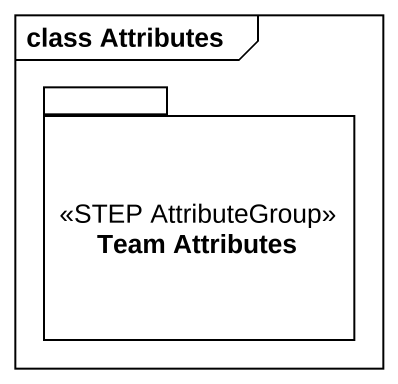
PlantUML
@startuml
mainframe class Attributes
package "Team Attributes" as Team_Attributes <<STEP AttributeGroup>> {
}
@enduml
